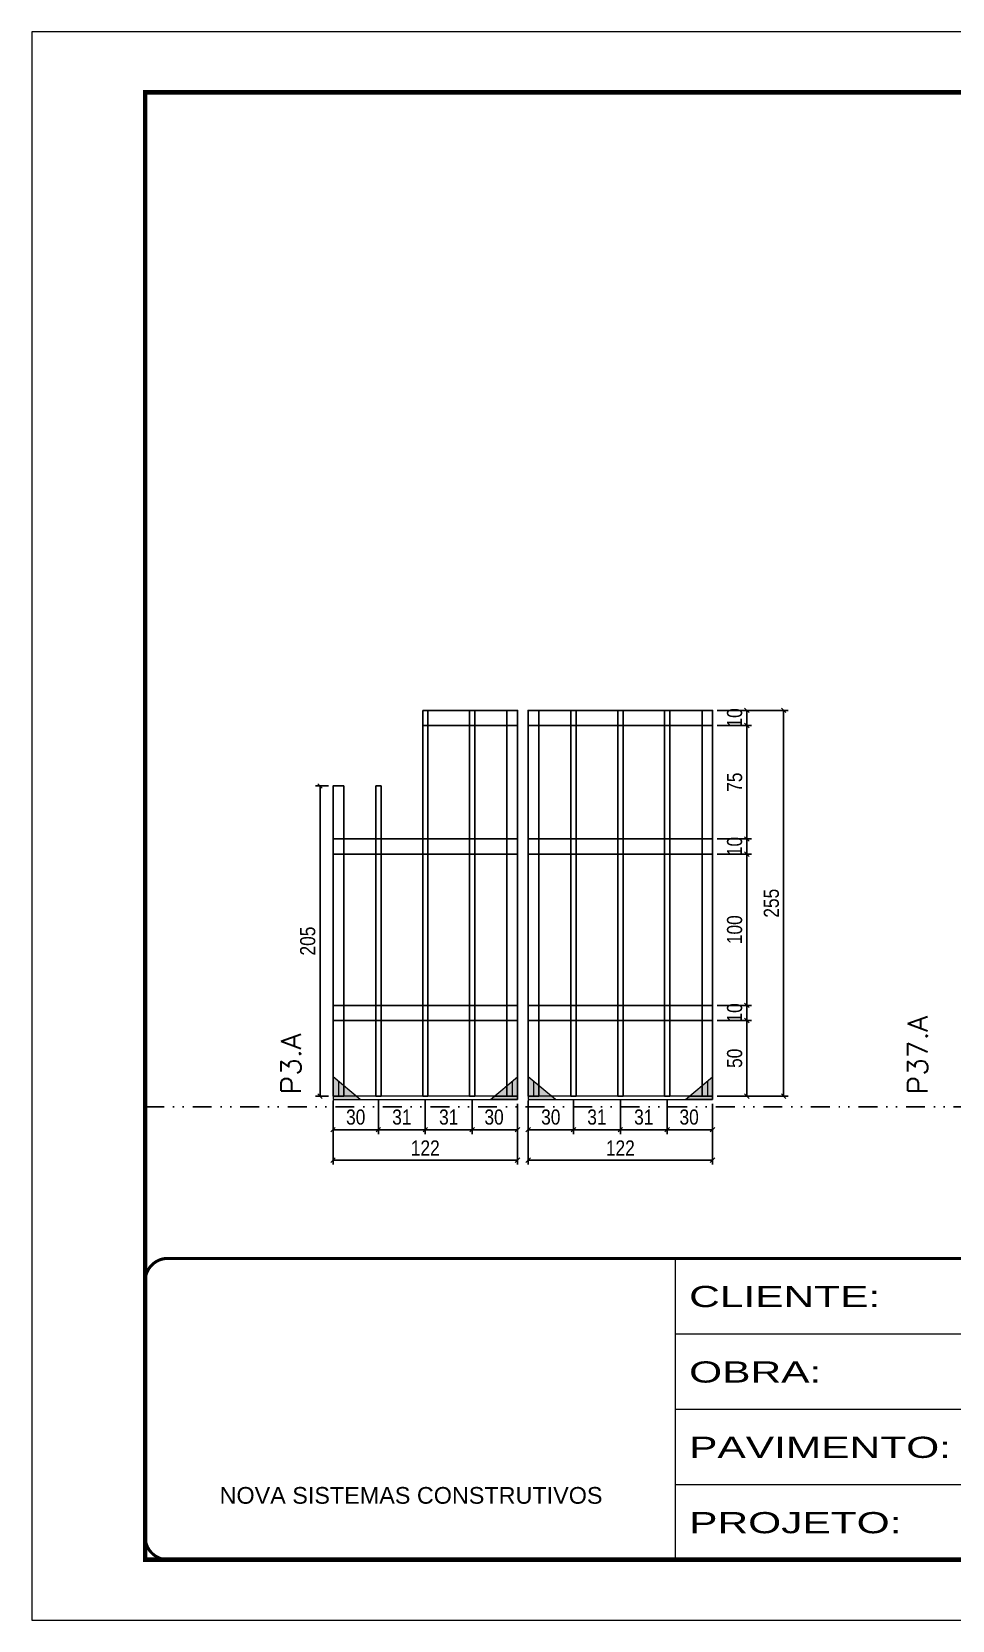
# Model space of a CAD drawing. Extents: x 14400 to 20667, y -21631 to 6985.
# Drawn here: x 19182 to 19791, y 4786 to 5836 of the extents above; entities that cross this region are included whole.
import ezdxf

# ---------------------------------------------------------------- set-up
doc = ezdxf.new("R2010")
doc.units = 0
for name, pattern in [('CONTINUO', [0]), ('DASHED', [0.75, 0.5, -0.25]), ('DIVIDE2', [0.625, 0.25, -0.125, 0, -0.125, 0, -0.125]), ('HIDDEN', [0.375, 0.25, -0.125])]:
    doc.linetypes.add(name, pattern=pattern)
for name, color, linetype in [('COTA', 241, 'Continuous'), ('Nível', 160, 'Continuous'), ('SARR_2.2x10', 60, 'Continuous'), ('SARR_3.5x7', 81, 'Continuous'), ('SARR_7x7', 40, 'Continuous')]:
    doc.layers.add(name, color=color, linetype=linetype)
for name, color, linetype, lineweight in [('Folhas', 255, 'Continuous', 9), ('Madeira', 126, 'Continuous', 18), ('Sarr 2.2x7', 40, 'Continuous', 9), ('SARRAFO DE PRESSAO', 251, 'DASHED', 9), ('Texto Seção', 7, 'Continuous', 15)]:
    doc.layers.add(name, color=color, linetype=linetype, lineweight=lineweight)
doc.styles.add('ARIAL', font='arial.ttf')
doc.styles.add('COTA TECNICA', font='techl___.ttf', dxfattribs={"height": 10})
doc.styles.add('REGUA-120', font='ROMANS.shx', dxfattribs={"height": 15})
doc.styles.add('Tecnologia', font='')
doc.styles.get('Tecnologia').set_extended_font_data('Forgotten Futurist')
doc.dimstyles.new('PAINEL', dxfattribs={"dimtxt": 10, "dimasz": 3, "dimexe": 3, "dimexo": 3, "dimgap": 3, "dimtad": 1, "dimdec": 1, "dimzin": 12, "dimdsep": 46, "dimtxsty": 'COTA TECNICA', "dimblk1": 'OBLIQUE', "dimblk2": 'OBLIQUE', "dimsah": 1, "dimcen": 0.9, "dimclrd": 4, "dimclre": 4, "dimclrt": 240, "dimadec": 1, "dimazin": 3, "dimtfac": 1, "dimtdec": 1, "dimtmove": 0, "dimatfit": 3, "dimfxl": 1, "dimtolj": 1, "dimtzin": 12, "dimarcsym": 0})

# ---------------------------------------------------------------- blocks, each defined once
blk = doc.blocks.new('9999999999')
at = {"color": 30, "linetype": 'CONTINUO'}
for p, q in [((98564.6, 34230.2), (98564.6, 34429.4)), ((98564.6, 34379.6), (99584, 34379.6)), ((98564.6, 34329.8), (99488, 34329.8)), ((98564.6, 34280), (99488, 34280))]:
    blk.add_line(p, q, dxfattribs=at)
at = {"color": 30, "linetype": 'CONTINUO', "const_width": 2}
blk.add_lwpolyline([(99584, 34230.2), (99584, 34414.4, 0.414214), (99569, 34429.4), (98229, 34429.4, 0.414214), (98214, 34414.4), (98214, 34245.2, 0.414214), (98229, 34230.2), (99584, 34230.2)], format="xyb", dxfattribs=at)
at = {"layer": 'Folhas'}
blk.add_lwpolyline([(98139, 34190.2), (99624, 34190.2), (99624, 35240.2), (98139, 35240.2)], close=True, dxfattribs=at)
at = {"layer": 'Folhas', "color": 30, "const_width": 3}
blk.add_lwpolyline([(98214, 34230.2), (99584, 34230.2), (99584, 35200.2), (98214, 35200.2)], close=True, dxfattribs=at)
at = {"color": 7, "linetype": 'Continuous', "ltscale": 5, "style": 'ARIAL'}
blk.add_text('NOVA SISTEMAS CONSTRUTIVOS', height=11.059, dxfattribs=at).set_placement((98263.2, 34267.2))
at = {"layer": 'Folhas', "color": 7, "style": 'Tecnologia', "width": 1.5}
for s, p in [('CLIENTE:', (98573.7, 34397.2)), ('OBRA:', (98573.7, 34347.3)), ('PAVIMENTO:', (98573.7, 34297.5)), ('PROJETO:', (98573.7, 34247.7))]:
    blk.add_text(s, height=14, dxfattribs=at).set_placement(p)
blk = doc.blocks.new('_Oblique')
at = {"color": 0, "linetype": 'ByBlock', "lineweight": -2}
blk.add_line((-0.5, -0.5), (0.5, 0.5), dxfattribs=at)
blk = doc.blocks.new('*D641')
at = {"layer": 'COTA', "color": 4, "lineweight": -2, "transparency": 16777216}
for p, q in [((19510.2, 5114.4), (19510.2, 5087.3)), ((19632.2, 5114.4), (19632.2, 5087.3)), ((19632.2, 5090.3), (19510.2, 5090.3))]:
    blk.add_line(p, q, dxfattribs=at)
at = {"layer": 'Defpoints', "color": 0, "transparency": 16777216}
for p in [(19510.2, 5117.4), (19632.2, 5117.4), (19510.2, 5090.3)]:
    blk.add_point(p, dxfattribs=at)
at = {"layer": 'COTA', "color": 4, "lineweight": -2, "transparency": 16777216, "xscale": 3, "yscale": 3, "zscale": 3, "rotation": 180}
blk.add_blockref('_Oblique', (19510.2, 5090.3), dxfattribs=at)
at = {"layer": 'COTA', "color": 4, "lineweight": -2, "transparency": 16777216, "xscale": 3, "yscale": 3, "zscale": 3}
blk.add_blockref('_Oblique', (19632.2, 5090.3), dxfattribs=at)
at = {"layer": 'COTA', "color": 240, "transparency": 16777216, "insert": (19571.2, 5098.3), "char_height": 10, "attachment_point": 5, "style": 'COTA TECNICA'}
blk.add_mtext('\\A1;122', dxfattribs=at)
blk = doc.blocks.new('*D642')
at = {"layer": 'COTA', "color": 4, "lineweight": -2, "transparency": 16777216}
for p, q in [((19510.2, 5129.6), (19510.2, 5107.4)), ((19540.2, 5129.6), (19540.2, 5107.4)), ((19540.2, 5110.4), (19510.2, 5110.4))]:
    blk.add_line(p, q, dxfattribs=at)
at = {"layer": 'Defpoints', "color": 0, "transparency": 16777216}
for p in [(19510.2, 5132.6), (19540.2, 5132.6), (19510.2, 5110.4)]:
    blk.add_point(p, dxfattribs=at)
at = {"layer": 'COTA', "color": 4, "lineweight": -2, "transparency": 16777216, "xscale": 3, "yscale": 3, "zscale": 3, "rotation": 180}
blk.add_blockref('_Oblique', (19510.2, 5110.4), dxfattribs=at)
at = {"layer": 'COTA', "color": 4, "lineweight": -2, "transparency": 16777216, "xscale": 3, "yscale": 3, "zscale": 3}
blk.add_blockref('_Oblique', (19540.2, 5110.4), dxfattribs=at)
at = {"layer": 'COTA', "color": 240, "transparency": 16777216, "insert": (19525.2, 5118.7), "char_height": 10, "attachment_point": 5, "style": 'COTA TECNICA'}
blk.add_mtext('\\A1;30', dxfattribs=at)
blk = doc.blocks.new('*D643')
at = {"layer": 'COTA', "color": 4, "lineweight": -2, "transparency": 16777216}
for p, q in [((19602.2, 5129.6), (19602.2, 5107.4)), ((19632.2, 5127.4), (19632.2, 5107.4)), ((19602.2, 5110.4), (19632.2, 5110.4))]:
    blk.add_line(p, q, dxfattribs=at)
at = {"layer": 'Defpoints', "color": 0, "transparency": 16777216}
for p in [(19602.2, 5132.6), (19632.2, 5130.4), (19632.2, 5110.4)]:
    blk.add_point(p, dxfattribs=at)
at = {"layer": 'COTA', "color": 4, "lineweight": -2, "transparency": 16777216, "xscale": 3, "yscale": 3, "zscale": 3, "rotation": 180}
blk.add_blockref('_Oblique', (19602.2, 5110.4), dxfattribs=at)
at = {"layer": 'COTA', "color": 4, "lineweight": -2, "transparency": 16777216, "xscale": 3, "yscale": 3, "zscale": 3}
blk.add_blockref('_Oblique', (19632.2, 5110.4), dxfattribs=at)
at = {"layer": 'COTA', "color": 240, "transparency": 16777216, "insert": (19616.7, 5118.7), "char_height": 10, "attachment_point": 5, "style": 'COTA TECNICA'}
blk.add_mtext('\\A1;30', dxfattribs=at)
blk = doc.blocks.new('*D644')
at = {"layer": 'COTA', "color": 4, "lineweight": -2, "transparency": 16777216}
for p, q in [((19540.2, 5129.6), (19540.2, 5107.4)), ((19571.2, 5129.6), (19571.2, 5107.4)), ((19540.2, 5110.4), (19571.2, 5110.4))]:
    blk.add_line(p, q, dxfattribs=at)
at = {"layer": 'Defpoints', "color": 0, "transparency": 16777216}
for p in [(19540.2, 5132.6), (19571.2, 5132.6), (19571.2, 5110.4)]:
    blk.add_point(p, dxfattribs=at)
at = {"layer": 'COTA', "color": 4, "lineweight": -2, "transparency": 16777216, "xscale": 3, "yscale": 3, "zscale": 3, "rotation": 180}
blk.add_blockref('_Oblique', (19540.2, 5110.4), dxfattribs=at)
at = {"layer": 'COTA', "color": 4, "lineweight": -2, "transparency": 16777216, "xscale": 3, "yscale": 3, "zscale": 3}
blk.add_blockref('_Oblique', (19571.2, 5110.4), dxfattribs=at)
at = {"layer": 'COTA', "color": 240, "transparency": 16777216, "insert": (19555.7, 5118.7), "char_height": 10, "attachment_point": 5, "style": 'COTA TECNICA'}
blk.add_mtext('\\A1;31', dxfattribs=at)
blk = doc.blocks.new('*D645')
at = {"layer": 'COTA', "color": 4, "lineweight": -2, "transparency": 16777216}
for p, q in [((19635.2, 5182.6), (19657.9, 5182.6)), ((19654.9, 5132.6), (19654.9, 5182.6)), ((19635.2, 5132.6), (19657.9, 5132.6))]:
    blk.add_line(p, q, dxfattribs=at)
at = {"layer": 'Defpoints', "color": 0, "transparency": 16777216}
for p in [(19632.2, 5182.6), (19654.9, 5182.6), (19632.2, 5132.6)]:
    blk.add_point(p, dxfattribs=at)
at = {"layer": 'COTA', "color": 4, "lineweight": -2, "transparency": 16777216, "xscale": 3, "yscale": 3, "zscale": 3}
for p, rotation in [((19654.9, 5182.6), 90), ((19654.9, 5132.6), 270)]:
    blk.add_blockref('_Oblique', p, dxfattribs=dict(at, rotation=rotation))
at = {"layer": 'COTA', "color": 240, "transparency": 16777216, "insert": (19646.8, 5157.6), "char_height": 10, "attachment_point": 5, "rotation": 90, "style": 'COTA TECNICA'}
blk.add_mtext('\\A1;50', dxfattribs=at)
blk = doc.blocks.new('*D646')
at = {"layer": 'COTA', "color": 4, "lineweight": -2, "transparency": 16777216}
for p, q in [((19571.2, 5129.6), (19571.2, 5107.4)), ((19602.2, 5129.6), (19602.2, 5107.4)), ((19571.2, 5110.4), (19602.2, 5110.4))]:
    blk.add_line(p, q, dxfattribs=at)
at = {"layer": 'Defpoints', "color": 0, "transparency": 16777216}
for p in [(19571.2, 5132.6), (19602.2, 5132.6), (19602.2, 5110.4)]:
    blk.add_point(p, dxfattribs=at)
at = {"layer": 'COTA', "color": 4, "lineweight": -2, "transparency": 16777216, "xscale": 3, "yscale": 3, "zscale": 3, "rotation": 180}
blk.add_blockref('_Oblique', (19571.2, 5110.4), dxfattribs=at)
at = {"layer": 'COTA', "color": 4, "lineweight": -2, "transparency": 16777216, "xscale": 3, "yscale": 3, "zscale": 3}
blk.add_blockref('_Oblique', (19602.2, 5110.4), dxfattribs=at)
at = {"layer": 'COTA', "color": 240, "transparency": 16777216, "insert": (19586.7, 5118.7), "char_height": 10, "attachment_point": 5, "style": 'COTA TECNICA'}
blk.add_mtext('\\A1;31', dxfattribs=at)
blk = doc.blocks.new('*D647')
at = {"layer": 'COTA', "color": 4, "lineweight": -2, "transparency": 16777216}
for p, q in [((19635.2, 5192.6), (19657.9, 5192.6)), ((19654.9, 5182.6), (19654.9, 5192.6)), ((19635.2, 5182.6), (19657.9, 5182.6))]:
    blk.add_line(p, q, dxfattribs=at)
at = {"layer": 'Defpoints', "color": 0, "transparency": 16777216}
for p in [(19632.2, 5192.6), (19654.9, 5192.6), (19632.2, 5182.6)]:
    blk.add_point(p, dxfattribs=at)
at = {"layer": 'COTA', "color": 4, "lineweight": -2, "transparency": 16777216, "xscale": 3, "yscale": 3, "zscale": 3}
for p, rotation in [((19654.9, 5192.6), 90), ((19654.9, 5182.6), 270)]:
    blk.add_blockref('_Oblique', p, dxfattribs=dict(at, rotation=rotation))
at = {"layer": 'COTA', "color": 240, "transparency": 16777216, "insert": (19646.8, 5187.6), "char_height": 10, "attachment_point": 5, "rotation": 90, "style": 'COTA TECNICA'}
blk.add_mtext('\\A1;10', dxfattribs=at)
blk = doc.blocks.new('*D648')
at = {"layer": 'COTA', "color": 4, "lineweight": -2, "transparency": 16777216}
for p, q in [((19635.2, 5292.6), (19657.9, 5292.6)), ((19654.9, 5192.6), (19654.9, 5292.6)), ((19635.2, 5192.6), (19657.9, 5192.6))]:
    blk.add_line(p, q, dxfattribs=at)
at = {"layer": 'Defpoints', "color": 0, "transparency": 16777216}
for p in [(19632.2, 5292.6), (19654.9, 5292.6), (19632.2, 5192.6)]:
    blk.add_point(p, dxfattribs=at)
at = {"layer": 'COTA', "color": 4, "lineweight": -2, "transparency": 16777216, "xscale": 3, "yscale": 3, "zscale": 3}
for p, rotation in [((19654.9, 5292.6), 90), ((19654.9, 5192.6), 270)]:
    blk.add_blockref('_Oblique', p, dxfattribs=dict(at, rotation=rotation))
at = {"layer": 'COTA', "color": 240, "transparency": 16777216, "insert": (19646.8, 5242.6), "char_height": 10, "attachment_point": 5, "rotation": 90, "style": 'COTA TECNICA'}
blk.add_mtext('\\A1;100', dxfattribs=at)
blk = doc.blocks.new('*D649')
at = {"layer": 'COTA', "color": 4, "lineweight": -2, "transparency": 16777216}
for p, q in [((19635.2, 5302.6), (19657.9, 5302.6)), ((19654.9, 5292.6), (19654.9, 5302.6)), ((19635.2, 5292.6), (19657.9, 5292.6))]:
    blk.add_line(p, q, dxfattribs=at)
at = {"layer": 'Defpoints', "color": 0, "transparency": 16777216}
for p in [(19632.2, 5302.6), (19654.9, 5302.6), (19632.2, 5292.6)]:
    blk.add_point(p, dxfattribs=at)
at = {"layer": 'COTA', "color": 4, "lineweight": -2, "transparency": 16777216, "xscale": 3, "yscale": 3, "zscale": 3}
for p, rotation in [((19654.9, 5302.6), 90), ((19654.9, 5292.6), 270)]:
    blk.add_blockref('_Oblique', p, dxfattribs=dict(at, rotation=rotation))
at = {"layer": 'COTA', "color": 240, "transparency": 16777216, "insert": (19646.8, 5297.6), "char_height": 10, "attachment_point": 5, "rotation": 90, "style": 'COTA TECNICA'}
blk.add_mtext('\\A1;10', dxfattribs=at)
blk = doc.blocks.new('*D650')
at = {"layer": 'COTA', "color": 4, "lineweight": -2, "transparency": 16777216}
for p, q in [((19635.2, 5377.6), (19657.9, 5377.6)), ((19654.9, 5302.6), (19654.9, 5377.6)), ((19635.2, 5302.6), (19657.9, 5302.6))]:
    blk.add_line(p, q, dxfattribs=at)
at = {"layer": 'Defpoints', "color": 0, "transparency": 16777216}
for p in [(19632.2, 5377.6), (19654.9, 5377.6), (19632.2, 5302.6)]:
    blk.add_point(p, dxfattribs=at)
at = {"layer": 'COTA', "color": 4, "lineweight": -2, "transparency": 16777216, "xscale": 3, "yscale": 3, "zscale": 3}
for p, rotation in [((19654.9, 5377.6), 90), ((19654.9, 5302.6), 270)]:
    blk.add_blockref('_Oblique', p, dxfattribs=dict(at, rotation=rotation))
at = {"layer": 'COTA', "color": 240, "transparency": 16777216, "insert": (19646.8, 5340.1), "char_height": 10, "attachment_point": 5, "rotation": 90, "style": 'COTA TECNICA'}
blk.add_mtext('\\A1;75', dxfattribs=at)
blk = doc.blocks.new('*D651')
at = {"layer": 'COTA', "color": 4, "lineweight": -2, "transparency": 16777216}
for p, q in [((19635.2, 5387.6), (19657.9, 5387.6)), ((19654.9, 5377.6), (19654.9, 5387.6)), ((19635.2, 5377.6), (19657.9, 5377.6))]:
    blk.add_line(p, q, dxfattribs=at)
at = {"layer": 'Defpoints', "color": 0, "transparency": 16777216}
for p in [(19632.2, 5387.6), (19654.9, 5387.6), (19632.2, 5377.6)]:
    blk.add_point(p, dxfattribs=at)
at = {"layer": 'COTA', "color": 4, "lineweight": -2, "transparency": 16777216, "xscale": 3, "yscale": 3, "zscale": 3}
for p, rotation in [((19654.9, 5387.6), 90), ((19654.9, 5377.6), 270)]:
    blk.add_blockref('_Oblique', p, dxfattribs=dict(at, rotation=rotation))
at = {"layer": 'COTA', "color": 240, "transparency": 16777216, "insert": (19646.8, 5382.6), "char_height": 10, "attachment_point": 5, "rotation": 90, "style": 'COTA TECNICA'}
blk.add_mtext('\\A1;10', dxfattribs=at)
blk = doc.blocks.new('*D652')
at = {"layer": 'COTA', "color": 4, "lineweight": -2, "transparency": 16777216}
for p, q in [((19381.2, 5114.4), (19381.2, 5087.3)), ((19503.2, 5114.4), (19503.2, 5087.3)), ((19503.2, 5090.3), (19381.2, 5090.3))]:
    blk.add_line(p, q, dxfattribs=at)
at = {"layer": 'Defpoints', "color": 0, "transparency": 16777216}
for p in [(19381.2, 5117.4), (19503.2, 5117.4), (19381.2, 5090.3)]:
    blk.add_point(p, dxfattribs=at)
at = {"layer": 'COTA', "color": 4, "lineweight": -2, "transparency": 16777216, "xscale": 3, "yscale": 3, "zscale": 3, "rotation": 180}
blk.add_blockref('_Oblique', (19381.2, 5090.3), dxfattribs=at)
at = {"layer": 'COTA', "color": 4, "lineweight": -2, "transparency": 16777216, "xscale": 3, "yscale": 3, "zscale": 3}
blk.add_blockref('_Oblique', (19503.2, 5090.3), dxfattribs=at)
at = {"layer": 'COTA', "color": 240, "transparency": 16777216, "insert": (19442.2, 5098.3), "char_height": 10, "attachment_point": 5, "style": 'COTA TECNICA'}
blk.add_mtext('\\A1;122', dxfattribs=at)
blk = doc.blocks.new('*D653')
at = {"layer": 'COTA', "color": 4, "lineweight": -2, "transparency": 16777216}
for p, q in [((19381.2, 5129.6), (19381.2, 5107.4)), ((19411.2, 5129.6), (19411.2, 5107.4)), ((19411.2, 5110.4), (19381.2, 5110.4))]:
    blk.add_line(p, q, dxfattribs=at)
at = {"layer": 'Defpoints', "color": 0, "transparency": 16777216}
for p in [(19381.2, 5132.6), (19411.2, 5132.6), (19381.2, 5110.4)]:
    blk.add_point(p, dxfattribs=at)
at = {"layer": 'COTA', "color": 4, "lineweight": -2, "transparency": 16777216, "xscale": 3, "yscale": 3, "zscale": 3, "rotation": 180}
blk.add_blockref('_Oblique', (19381.2, 5110.4), dxfattribs=at)
at = {"layer": 'COTA', "color": 4, "lineweight": -2, "transparency": 16777216, "xscale": 3, "yscale": 3, "zscale": 3}
blk.add_blockref('_Oblique', (19411.2, 5110.4), dxfattribs=at)
at = {"layer": 'COTA', "color": 240, "transparency": 16777216, "insert": (19396.2, 5118.7), "char_height": 10, "attachment_point": 5, "style": 'COTA TECNICA'}
blk.add_mtext('\\A1;30', dxfattribs=at)
blk = doc.blocks.new('*D654')
at = {"layer": 'COTA', "color": 4, "lineweight": -2, "transparency": 16777216}
for p, q in [((19473.2, 5129.6), (19473.2, 5107.4)), ((19503.2, 5127.4), (19503.2, 5107.4)), ((19473.2, 5110.4), (19503.2, 5110.4))]:
    blk.add_line(p, q, dxfattribs=at)
at = {"layer": 'Defpoints', "color": 0, "transparency": 16777216}
for p in [(19473.2, 5132.6), (19503.2, 5130.4), (19503.2, 5110.4)]:
    blk.add_point(p, dxfattribs=at)
at = {"layer": 'COTA', "color": 4, "lineweight": -2, "transparency": 16777216, "xscale": 3, "yscale": 3, "zscale": 3, "rotation": 180}
blk.add_blockref('_Oblique', (19473.2, 5110.4), dxfattribs=at)
at = {"layer": 'COTA', "color": 4, "lineweight": -2, "transparency": 16777216, "xscale": 3, "yscale": 3, "zscale": 3}
blk.add_blockref('_Oblique', (19503.2, 5110.4), dxfattribs=at)
at = {"layer": 'COTA', "color": 240, "transparency": 16777216, "insert": (19487.7, 5118.7), "char_height": 10, "attachment_point": 5, "style": 'COTA TECNICA'}
blk.add_mtext('\\A1;30', dxfattribs=at)
blk = doc.blocks.new('*D655')
at = {"layer": 'COTA', "color": 4, "lineweight": -2, "transparency": 16777216}
for p, q in [((19411.2, 5129.6), (19411.2, 5107.4)), ((19442.2, 5129.6), (19442.2, 5107.4)), ((19411.2, 5110.4), (19442.2, 5110.4))]:
    blk.add_line(p, q, dxfattribs=at)
at = {"layer": 'Defpoints', "color": 0, "transparency": 16777216}
for p in [(19411.2, 5132.6), (19442.2, 5132.6), (19442.2, 5110.4)]:
    blk.add_point(p, dxfattribs=at)
at = {"layer": 'COTA', "color": 4, "lineweight": -2, "transparency": 16777216, "xscale": 3, "yscale": 3, "zscale": 3, "rotation": 180}
blk.add_blockref('_Oblique', (19411.2, 5110.4), dxfattribs=at)
at = {"layer": 'COTA', "color": 4, "lineweight": -2, "transparency": 16777216, "xscale": 3, "yscale": 3, "zscale": 3}
blk.add_blockref('_Oblique', (19442.2, 5110.4), dxfattribs=at)
at = {"layer": 'COTA', "color": 240, "transparency": 16777216, "insert": (19426.7, 5118.7), "char_height": 10, "attachment_point": 5, "style": 'COTA TECNICA'}
blk.add_mtext('\\A1;31', dxfattribs=at)
blk = doc.blocks.new('*D656')
at = {"layer": 'COTA', "color": 4, "lineweight": -2, "transparency": 16777216}
for p, q in [((19442.2, 5129.6), (19442.2, 5107.4)), ((19473.2, 5129.6), (19473.2, 5107.4)), ((19442.2, 5110.4), (19473.2, 5110.4))]:
    blk.add_line(p, q, dxfattribs=at)
at = {"layer": 'Defpoints', "color": 0, "transparency": 16777216}
for p in [(19442.2, 5132.6), (19473.2, 5132.6), (19473.2, 5110.4)]:
    blk.add_point(p, dxfattribs=at)
at = {"layer": 'COTA', "color": 4, "lineweight": -2, "transparency": 16777216, "xscale": 3, "yscale": 3, "zscale": 3, "rotation": 180}
blk.add_blockref('_Oblique', (19442.2, 5110.4), dxfattribs=at)
at = {"layer": 'COTA', "color": 4, "lineweight": -2, "transparency": 16777216, "xscale": 3, "yscale": 3, "zscale": 3}
blk.add_blockref('_Oblique', (19473.2, 5110.4), dxfattribs=at)
at = {"layer": 'COTA', "color": 240, "transparency": 16777216, "insert": (19457.7, 5118.7), "char_height": 10, "attachment_point": 5, "style": 'COTA TECNICA'}
blk.add_mtext('\\A1;31', dxfattribs=at)
blk = doc.blocks.new('*D657')
at = {"layer": 'COTA', "color": 4, "lineweight": -2, "transparency": 16777216}
for p, q in [((19378.2, 5337.6), (19369.6, 5337.6)), ((19372.6, 5337.6), (19372.6, 5132.6)), ((19378.2, 5132.6), (19369.6, 5132.6))]:
    blk.add_line(p, q, dxfattribs=at)
at = {"layer": 'Defpoints', "color": 0, "transparency": 16777216}
for p in [(19381.2, 5337.6), (19372.6, 5132.6), (19381.2, 5132.6)]:
    blk.add_point(p, dxfattribs=at)
at = {"layer": 'COTA', "color": 4, "lineweight": -2, "transparency": 16777216, "xscale": 3, "yscale": 3, "zscale": 3}
for p, rotation in [((19372.6, 5337.6), 90), ((19372.6, 5132.6), 270)]:
    blk.add_blockref('_Oblique', p, dxfattribs=dict(at, rotation=rotation))
at = {"layer": 'COTA', "color": 240, "transparency": 16777216, "insert": (19364.5, 5235.1), "char_height": 10, "attachment_point": 5, "rotation": 90, "style": 'COTA TECNICA'}
blk.add_mtext('\\A1;205', dxfattribs=at)
blk = doc.blocks.new('*D658')
at = {"layer": 'COTA', "color": 4, "lineweight": -2, "transparency": 16777216}
for p, q in [((19635.2, 5387.6), (19682.2, 5387.6)), ((19679.2, 5132.6), (19679.2, 5387.6)), ((19635.2, 5132.6), (19682.2, 5132.6))]:
    blk.add_line(p, q, dxfattribs=at)
at = {"layer": 'Defpoints', "color": 0, "transparency": 16777216}
for p in [(19632.2, 5387.6), (19679.2, 5387.6), (19632.2, 5132.6)]:
    blk.add_point(p, dxfattribs=at)
at = {"layer": 'COTA', "color": 4, "lineweight": -2, "transparency": 16777216, "xscale": 3, "yscale": 3, "zscale": 3}
for p, rotation in [((19679.2, 5387.6), 90), ((19679.2, 5132.6), 270)]:
    blk.add_blockref('_Oblique', p, dxfattribs=dict(at, rotation=rotation))
at = {"layer": 'COTA', "color": 240, "transparency": 16777216, "insert": (19671.1, 5260.1), "char_height": 10, "attachment_point": 5, "rotation": 90, "style": 'COTA TECNICA'}
blk.add_mtext('\\A1;255', dxfattribs=at)

msp = doc.modelspace()

# ---------------------------------------------------------------- hatches: boundary and pattern name
at = {"layer": 'Madeira'}
h = msp.add_hatch(color=252, dxfattribs=at)
h.dxf.hatch_style = 2
h.paths.add_polyline_path([(19381.24, 5145.44), (19381.24, 5130.44), (19399.24, 5130.44)])
h = msp.add_hatch(color=252, dxfattribs=at)
h.dxf.hatch_style = 2
h.paths.add_polyline_path([(19503.24, 5145.44), (19503.24, 5130.44), (19485.24, 5130.44)])
h = msp.add_hatch(color=252, dxfattribs=at)
h.dxf.hatch_style = 2
h.paths.add_polyline_path([(19510.24, 5145.44), (19510.24, 5130.44), (19528.24, 5130.44)])
h = msp.add_hatch(color=252, dxfattribs=at)
h.dxf.hatch_style = 2
h.paths.add_polyline_path([(19632.24, 5145.44), (19632.24, 5130.44), (19614.24, 5130.44)])

# ---------------------------------------------------------------- linework, layer by layer
at = {"layer": 'Madeira', "color": 1, "linetype": 'HIDDEN'}
for p, q in [((19384.74, 5141.94), (19384.74, 5132.64)), ((19384.74, 5141.94), (19384.74, 5132.64)), ((19388.24, 5138.43), (19388.24, 5132.64)), ((19499.74, 5141.94), (19499.74, 5132.64)), ((19499.74, 5141.94), (19499.74, 5132.64)), ((19513.74, 5141.94), (19513.74, 5132.64)), ((19513.74, 5141.94), (19513.74, 5132.64)), ((19517.24, 5138.43), (19517.24, 5132.64)), ((19628.74, 5141.94), (19628.74, 5132.64)), ((19628.74, 5141.94), (19628.74, 5132.64)), ((19391.08, 5132.64), (19381.24, 5132.64)), ((19391.08, 5132.64), (19381.24, 5132.64)), ((19397.04, 5132.64), (19381.24, 5132.64)), ((19487.44, 5132.64), (19503.24, 5132.64)), ((19493.41, 5132.64), (19503.24, 5132.64)), ((19493.41, 5132.64), (19503.24, 5132.64)), ((19520.08, 5132.64), (19510.24, 5132.64)), ((19520.08, 5132.64), (19510.24, 5132.64)), ((19526.04, 5132.64), (19510.24, 5132.64)), ((19616.44, 5132.64), (19632.24, 5132.64)), ((19622.41, 5132.64), (19632.24, 5132.64)), ((19622.41, 5132.64), (19632.24, 5132.64))]:
    msp.add_line(p, q, dxfattribs=at)
at = {"layer": 'Madeira'}
for p, q in [((19381.24, 5132.64), (19381.24, 5130.44)), ((19381.24, 5132.64), (19381.24, 5130.44)), ((19381.24, 5132.64), (19381.24, 5130.44)), ((19510.24, 5132.64), (19510.24, 5130.44)), ((19510.24, 5132.64), (19510.24, 5130.44)), ((19510.24, 5132.64), (19510.24, 5130.44))]:
    msp.add_line(p, q, dxfattribs=at)
at = {"layer": 'Madeira', "color": 0}
for points in [[(19381.24, 5145.44), (19381.24, 5130.44), (19399.24, 5130.44), (19381.24, 5145.44)], [(19503.24, 5145.44), (19503.24, 5130.44), (19485.24, 5130.44), (19503.24, 5145.44)], [(19510.24, 5145.44), (19510.24, 5130.44), (19528.24, 5130.44), (19510.24, 5145.44)], [(19632.24, 5145.44), (19632.24, 5130.44), (19614.24, 5130.44), (19632.24, 5145.44)]]:
    msp.add_lwpolyline(points, dxfattribs=at)
at = {"layer": 'Nível', "color": 4, "linetype": 'DIVIDE2', "ltscale": 50}
msp.add_line((19256.97, 5125.44), (20626.97, 5125.44), dxfattribs=at)
at = {"layer": 'Sarr 2.2x7'}
for points in [[(19503.24, 5132.64), (19381.24, 5132.64), (19381.24, 5130.44), (19503.24, 5130.44)], [(19632.24, 5132.64), (19510.24, 5132.64), (19510.24, 5130.44), (19632.24, 5130.44)]]:
    msp.add_lwpolyline(points, close=True, dxfattribs=at)
at = {"layer": 'SARR_2.2x10'}
for points in [[(19440.49, 5387.6), (19503.24, 5387.6), (19503.24, 5377.6), (19440.49, 5377.6)], [(19510.24, 5387.6), (19632.24, 5387.6), (19632.24, 5377.6), (19510.24, 5377.6)], [(19381.24, 5302.6), (19503.24, 5302.6), (19503.24, 5292.6), (19381.24, 5292.6)], [(19510.24, 5302.6), (19632.24, 5302.6), (19632.24, 5292.6), (19510.24, 5292.6)], [(19381.24, 5192.6), (19503.24, 5192.6), (19503.24, 5182.6), (19381.24, 5182.6)], [(19510.24, 5192.6), (19632.24, 5192.6), (19632.24, 5182.6), (19510.24, 5182.6)]]:
    msp.add_lwpolyline(points, close=True, dxfattribs=at)
at = {"layer": 'SARR_3.5x7'}
for p, q in [((19440.49, 5132.64), (19440.49, 5387.6)), ((19440.49, 5387.6), (19442.24, 5387.6)), ((19443.99, 5387.6), (19442.24, 5387.6)), ((19443.99, 5132.64), (19443.99, 5387.6)), ((19471.49, 5132.64), (19471.49, 5387.6)), ((19471.49, 5387.6), (19473.24, 5387.6)), ((19474.99, 5387.6), (19473.24, 5387.6)), ((19474.99, 5132.64), (19474.99, 5387.6)), ((19538.49, 5132.64), (19538.49, 5387.6)), ((19538.49, 5387.6), (19540.24, 5387.6)), ((19541.99, 5387.6), (19540.24, 5387.6)), ((19541.99, 5132.64), (19541.99, 5387.6)), ((19569.49, 5132.64), (19569.49, 5387.6)), ((19569.49, 5387.6), (19571.24, 5387.6)), ((19572.99, 5387.6), (19571.24, 5387.6)), ((19572.99, 5132.64), (19572.99, 5387.6)), ((19600.49, 5132.64), (19600.49, 5387.6)), ((19600.49, 5387.6), (19602.24, 5387.6)), ((19603.99, 5387.6), (19602.24, 5387.6)), ((19603.99, 5132.64), (19603.99, 5387.6)), ((19409.49, 5132.64), (19409.49, 5337.64)), ((19409.49, 5337.64), (19411.24, 5337.64)), ((19412.99, 5337.64), (19411.24, 5337.64)), ((19412.99, 5132.64), (19412.99, 5337.64)), ((19409.49, 5132.64), (19411.24, 5132.64)), ((19412.99, 5132.64), (19411.24, 5132.64)), ((19440.49, 5132.64), (19442.24, 5132.64)), ((19443.99, 5132.64), (19442.24, 5132.64)), ((19471.49, 5132.64), (19473.24, 5132.64)), ((19474.99, 5132.64), (19473.24, 5132.64)), ((19538.49, 5132.64), (19540.24, 5132.64)), ((19541.99, 5132.64), (19540.24, 5132.64)), ((19569.49, 5132.64), (19571.24, 5132.64)), ((19572.99, 5132.64), (19571.24, 5132.64)), ((19600.49, 5132.64), (19602.24, 5132.64)), ((19603.99, 5132.64), (19602.24, 5132.64))]:
    msp.add_line(p, q, dxfattribs=at)
at = {"layer": 'SARR_7x7'}
for points in [[(19496.24, 5132.64), (19503.24, 5132.64), (19503.24, 5387.6), (19496.24, 5387.6)], [(19510.24, 5132.64), (19517.24, 5132.64), (19517.24, 5387.6), (19510.24, 5387.6)], [(19625.24, 5132.64), (19632.24, 5132.64), (19632.24, 5387.6), (19625.24, 5387.6)], [(19381.24, 5132.64), (19388.24, 5132.64), (19388.24, 5337.64), (19381.24, 5337.64)]]:
    msp.add_lwpolyline(points, close=True, dxfattribs=at)

# ---------------------------------------------------------------- block references
at = {"layer": 'SARRAFO DE PRESSAO', "color": 6, "linetype": 'ByBlock'}
msp.add_blockref('9999999999', (-78957.01, -29404.05), dxfattribs=at)

# ---------------------------------------------------------------- texts
at = {"layer": 'Texto Seção', "style": 'REGUA-120', "width": 1.05}
for s, p in [('P37.A', (19774.31, 5133.73)), ('P3.A', (19359.95, 5133.73))]:
    msp.add_text(s, height=13, rotation=90, dxfattribs=at).set_placement(p)

# ---------------------------------------------------------------- dimensions: what is measured, and where the dimension line sits
at = {"layer": 'COTA'}
for base, p1, p2, picture, middle in [((19654.94, 5387.64), (19632.24, 5377.64), (19632.24, 5387.64), '*D651', (19654.94, 5382.64)), ((19654.94, 5302.64), (19632.24, 5292.64), (19632.24, 5302.64), '*D649', (19654.94, 5297.64)), ((19654.94, 5192.64), (19632.24, 5182.64), (19632.24, 5192.64), '*D647', (19654.94, 5187.64))]:
    dim = msp.add_linear_dim(base=base, p1=p1, p2=p2, angle=90, dimstyle='PAINEL', override={"dimtmove": 1}, dxfattribs=at)
    dim.commit()
    dim.dimension.update_dxf_attribs({"geometry": picture, "text_midpoint": middle, "dimtype": 160})
for base, p1, p2, picture, middle in [((19679.18, 5387.6), (19632.24, 5132.64), (19632.24, 5387.6), '*D658', (19671.07, 5260.12)), ((19372.58, 5132.64), (19381.24, 5337.64), (19381.24, 5132.64), '*D657', (19364.47, 5235.14))]:
    dim = msp.add_linear_dim(base=base, p1=p1, p2=p2, angle=90, dimstyle='PAINEL', dxfattribs=at)
    dim.commit()
    dim.dimension.update_dxf_attribs({"geometry": picture, "text_midpoint": middle})
for base, p1, p2, angle, picture, middle in [((19654.94, 5377.64), (19632.24, 5302.64), (19632.24, 5377.64), 90, '*D650', (19646.83, 5340.14)), ((19654.94, 5292.64), (19632.24, 5192.64), (19632.24, 5292.64), 90, '*D648', (19646.84, 5242.64)), ((19654.94, 5182.64), (19632.24, 5132.64), (19632.24, 5182.64), 90, '*D645', (19646.83, 5157.64)), ((19381.24, 5110.44), (19411.24, 5132.64), (19381.24, 5132.64), 180, '*D653', (19396.24, 5118.65)), ((19510.24, 5110.44), (19540.24, 5132.64), (19510.24, 5132.64), 180, '*D642', (19525.24, 5118.65)), ((19381.24, 5090.26), (19503.24, 5117.44), (19381.24, 5117.44), 180, '*D652', (19442.24, 5098.32)), ((19510.24, 5090.26), (19632.24, 5117.44), (19510.24, 5117.44), 180, '*D641', (19571.24, 5098.32))]:
    dim = msp.add_linear_dim(base=base, p1=p1, p2=p2, angle=angle, dimstyle='PAINEL', override={"dimtmove": 1}, dxfattribs=at)
    dim.commit()
    dim.dimension.update_dxf_attribs({"geometry": picture, "text_midpoint": middle})
for base, p1, p2, picture, middle in [((19442.24, 5110.44), (19411.24, 5132.64), (19442.24, 5132.64), '*D655', (19426.74, 5118.65)), ((19473.24, 5110.44), (19442.24, 5132.64), (19473.24, 5132.64), '*D656', (19457.74, 5118.65)), ((19571.24, 5110.44), (19540.24, 5132.64), (19571.24, 5132.64), '*D644', (19555.74, 5118.65)), ((19602.24, 5110.44), (19571.24, 5132.64), (19602.24, 5132.64), '*D646', (19586.74, 5118.65))]:
    dim = msp.add_linear_dim(base=base, p1=p1, p2=p2, dimstyle='PAINEL', override={"dimtmove": 1}, dxfattribs=at)
    dim.commit()
    dim.dimension.update_dxf_attribs({"geometry": picture, "text_midpoint": middle})
for base, p1, p2, picture, middle in [((19503.24, 5110.44), (19473.24, 5132.64), (19503.24, 5130.44), '*D654', (19487.74, 5110.44)), ((19632.24, 5110.44), (19602.24, 5132.64), (19632.24, 5130.44), '*D643', (19616.74, 5110.44))]:
    dim = msp.add_linear_dim(base=base, p1=p1, p2=p2, dimstyle='PAINEL', override={"dimtmove": 1}, dxfattribs=at)
    dim.commit()
    dim.dimension.update_dxf_attribs({"geometry": picture, "text_midpoint": middle, "dimtype": 160})

doc.saveas('drawing.dxf')
